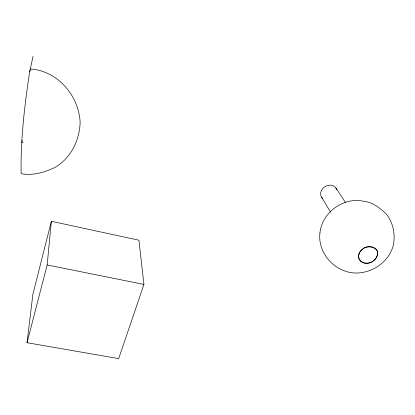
<?xml version="1.0" encoding="UTF-8"?>
<svg xmlns="http://www.w3.org/2000/svg" width="415" height="415" viewBox="0 0 415 415"><rect width="100%" height="100%" fill="white"/><g stroke="black" fill="none" stroke-linecap="round" stroke-linejoin="round"><path stroke-width="0.62" d="M27.042 342.712L47.154 264.957L51.377 221.283L138.916 240.212L143.932 284.42L118.674 358.617L27.042 342.712L32.873 294.354L51.377 221.283M29.73 71.432C24.547 105.187 20.537 139.523 21.139 173.683C32.562 175.867 44.089 172.5 54.401 167.702C70.623 158.722 79.675 140.4 80.131 122.249C78.824 95.709 57.732 70.892 30.601 68.994L29.73 71.432L33.05 56.383M22.26 140.42L21.876 142.252L23.188 142.407M47.154 264.957L143.932 284.42M335.958 188.031L345.555 202.624M321.599 197.26L330.584 212.132M322.87 198.619A8.539 7.086 -30.6 0 1 324.831 186.714A8.539 7.086 -30.6 0 1 336.721 189.728M358.55 256.252C358.716 266.627 375.03 264.324 377.111 255.894C380.472 247.387 367.815 243.75 362.632 249.239C352.117 257.17 364.334 268.515 373.526 260.807C387.916 246.967 360.64 240.103 358.55 256.252M319.96 232.633C317.262 253.783 335.86 273.397 356.962 273.034C373.277 272.613 388.99 261.502 393.264 245.498C395.495 234.387 393.332 222.772 386.142 213.808C379.787 207.946 372.8 202.209 363.856 201.306C343.667 196.726 322.331 212.122 319.96 232.633"/></g></svg>
